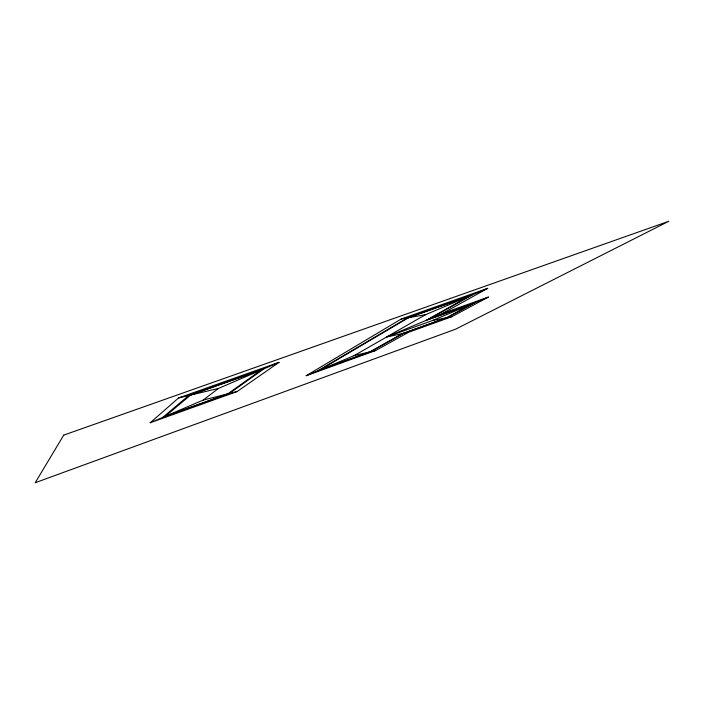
<?xml version="1.0" encoding="UTF-8"?>
<svg xmlns="http://www.w3.org/2000/svg" width="704" height="704" viewBox="0 0 704 704"><rect width="100%" height="100%" fill="white"/><g stroke="black" fill="none" stroke-linecap="round" stroke-linejoin="round"><path stroke-width="1.06" d="M150.181 422.77L178.578 397.954L279.039 362.34L237.186 391.503L150.181 422.77L203.289 400.039L237.186 391.503M203.289 400.039L218.442 388.432L279.039 362.34M408.461 332.323L375.69 350.513L306.196 375.707L401.236 319.009L487.687 288.35L442.191 313.606L386.672 336.978L408.461 332.323L451.81 316.712L488.374 297.079L442.191 313.606M306.196 375.707L354.086 355.661L425.55 314.679L487.687 288.35M386.672 336.978L432.617 320.478L488.374 297.079M178.578 397.954L218.442 388.432M354.086 355.661L375.69 350.513M432.617 320.478L451.81 316.712M401.236 319.009L425.55 314.679M63.738 435.125L35.2 482.733L455.638 329.164L668.8 221.267L63.738 435.125M188.716 395.534L162.791 417.375L229.319 393.483L264.009 368.808L188.716 395.534M190.582 395.085L165.176 416.354L227.814 393.862L261.219 370.014L190.582 395.085M407.405 317.909L317.601 370.929L370.638 351.718L403.374 333.414L447.33 317.592L474.602 302.861L428.472 319.378L472.305 294.87L407.405 317.909M408.54 317.706L319.757 370.031L369.679 351.947L402.415 333.617L446.477 317.759L472.032 303.934L425.92 320.452L469.445 296.085L408.54 317.706"/></g></svg>
